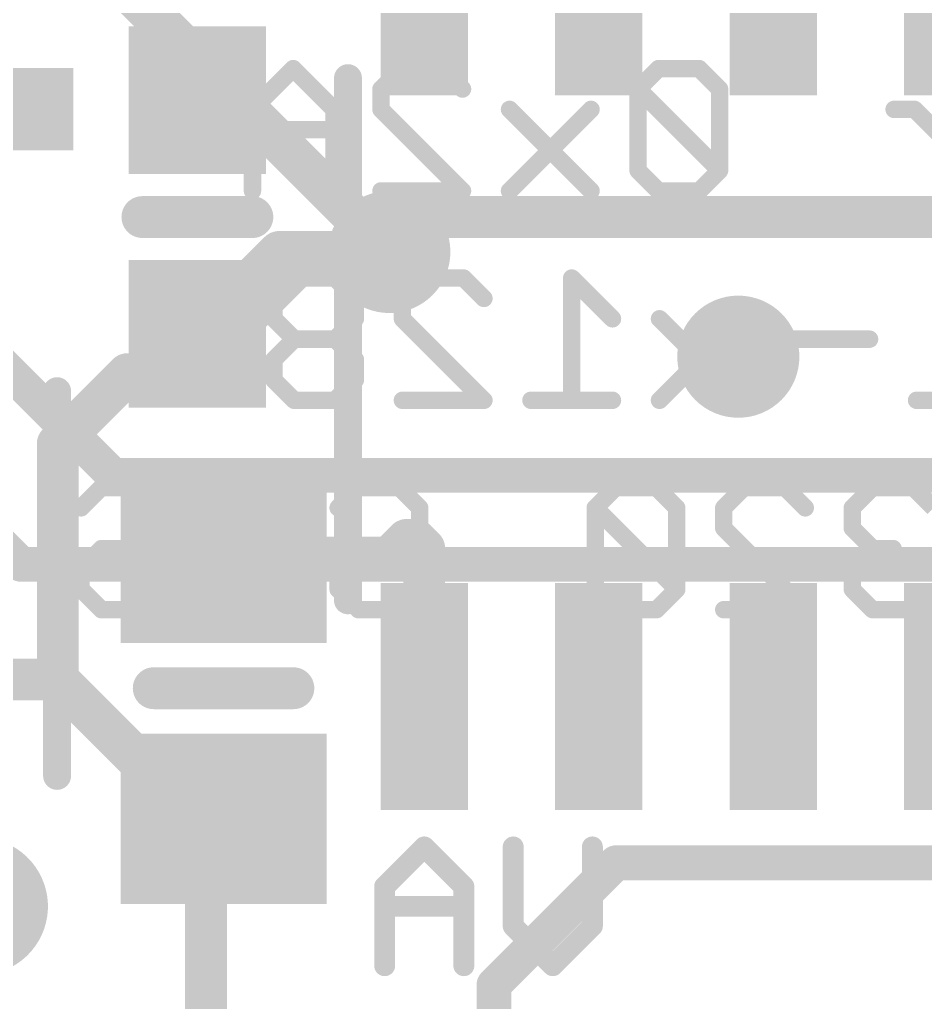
# Model space of a CAD drawing. Extents: x -9.1 to 30.1, y -12.8 to 22.4.
# Drawn here: x 0.29 to 6.89, y -0.7 to 6.45 of the extents above; entities that cross this region are included whole.
import ezdxf

# ---------------------------------------------------------------- set-up
doc = ezdxf.new("R2010")
doc.units = 0
for name, color, linetype in [('1', 12, 'CONTINUOUS'), ('16', 5, 'CONTINUOUS'), ('18', 110, 'CONTINUOUS'), ('21', 40, 'CONTINUOUS'), ('22', 6, 'CONTINUOUS')]:
    doc.layers.add(name, color=color, linetype=linetype)

# ---------------------------------------------------------------- blocks, each defined once
blk = doc.blocks.new('RECT')
blk.add_solid([(-0.5, -0.5), (0.5, -0.5), (-0.5, 0.5), (0.5, 0.5)])
blk = doc.blocks.new('PIE')
at = {"const_width": 0.5}
blk.add_lwpolyline([(0, -0.25, 1), (0, 0.25, 1), (0, -0.25)], format="xyb", dxfattribs=at)
blk = doc.blocks.new('ROUNDV')
at = {"const_width": 0.5}
blk.add_lwpolyline([(0, -0.25, 1), (0, 0.25, 1), (0, -0.25)], format="xyb", dxfattribs=at)

msp = doc.modelspace()

# ---------------------------------------------------------------- linework, layer by layer
at = {"layer": '1', "const_width": 0.3048}
for points in [[(2.4155, 4.7625), (1.5265, 3.8735)], [(2.1835, 4.7625), (1.5875, 4.1665)], [(2.9845, 4.7625), (2.1835, 4.7625)], [(2.9845, 4.7625), (2.4155, 4.7625)], [(0.5715, 3.3655), (1.0795, 3.8735)], [(1.0795, 3.8735), (1.5265, 3.8735)], [(0.5715, 1.651), (0.5715, 3.3655)], [(2.982, 2.5375), (3.1115, 2.667)], [(3.1115, 2.667), (3.175, 2.667)], [(3.175, 2.667), (3.2385, 2.6035)], [(3.2385, 2.6035), (3.2385, 1.5275)], [(1.778, 2.5375), (2.982, 2.5375)], [(0.5715, 1.651), (0.118, 1.651)], [(1.6815, 0.541), (0.5715, 1.651)], [(1.778, 0.6375), (1.651, 0.5105)], [(1.778, 0.6375), (1.6815, 0.541)], [(1.651, 0.5105), (1.651, -1.143)]]:
    msp.add_lwpolyline(points, dxfattribs=at)
at = {"layer": '1', "const_width": 0.1524}
for points in [[(2.1835, 4.8387, 1), (2.1835, 4.6863)], [(2.2374, 4.7086, 1), (2.1296, 4.8164)], [(2.4155, 4.8387, 1), (2.4155, 4.6863)], [(2.4694, 4.7086, 1), (2.3616, 4.8164)], [(2.9845, 4.6863, 1), (2.9845, 4.8387)], [(2.9845, 4.6863, 1), (2.9845, 4.8387)], [(1.5336, 4.2204, 1), (1.6414, 4.1126)], [(1.0795, 3.9497, 1), (1.0795, 3.7973)], [(1.1334, 3.8196, 1), (1.0256, 3.9274)], [(1.5265, 3.7973, 1), (1.5265, 3.9497)], [(1.4726, 3.9274, 1), (1.5804, 3.8196)], [(0.6477, 3.3655, 1), (0.4953, 3.3655)], [(0.5176, 3.4194, 1), (0.6254, 3.3116)], [(3.1115, 2.7432, 1), (3.1115, 2.5908)], [(3.1654, 2.6131, 1), (3.0576, 2.7209)], [(3.2289, 2.7209, 1), (3.1211, 2.6131)], [(3.175, 2.5908, 1), (3.175, 2.7432)], [(3.3147, 2.6035, 1), (3.1623, 2.6035)], [(3.1846, 2.5496, 1), (3.2924, 2.6574)], [(1.778, 2.6137, 1), (1.778, 2.4613)], [(2.9281, 2.5914, 1), (3.0359, 2.4836)], [(2.982, 2.4613, 1), (2.982, 2.6137)], [(0.6254, 1.7049, 1), (0.5176, 1.5971)], [(0.5715, 1.5748, 1), (0.5715, 1.7272)], [(0.4953, 1.651, 1), (0.6477, 1.651)], [(3.1623, 1.5275, 1), (3.3147, 1.5275)], [(1.8319, 0.5836, 1), (1.7241, 0.6914)], [(1.8319, 0.5836, 1), (1.7241, 0.6914)], [(1.7272, 0.5105, 1), (1.5748, 0.5105)], [(1.6276, 0.5949, 1), (1.7354, 0.4871)], [(1.6276, 0.4871, 1), (1.7354, 0.5949)], [(1.5971, 0.5644, 1), (1.7049, 0.4566)]]:
    msp.add_lwpolyline(points, format="xyb", dxfattribs=at)
at = {"layer": '16'}
for points, const_width in [([(2.9845, 4.7625), (-0.0635, 7.8105)], 0.3048), ([(3.2385, 5.0165), (2.9845, 4.7625)], 0.3048), ([(9.525, 5.0165), (3.2385, 5.0165)], 0.3048), ([(0.9745, 3.1369), (-0.1605, 4.2719)], 0.254), ([(-1.0795, 3.8735), (0.3048, 2.4892)], 0.254), ([(7.5565, 3.1369), (0.9745, 3.1369)], 0.254), ([(0.3048, 2.4892), (8.5852, 2.4892)], 0.254), ([(3.7465, -0.5715), (4.6355, 0.3175)], 0.254), ([(4.6355, 0.3175), (9.9695, 0.3175)], 0.254), ([(3.7465, -1.5875), (3.7465, -0.5715)], 0.254)]:
    msp.add_lwpolyline(points, dxfattribs=dict(at, const_width=const_width))
for points, const_width in [([(3.2385, 5.0927, 1), (3.2385, 4.9403)], 0.1524), ([(3.2924, 4.9626, 1), (3.1846, 5.0704)], 0.1524), ([(2.9306, 4.8164, 1), (3.0384, 4.7086)], 0.1524), ([(2.9306, 4.7086, 1), (3.0384, 4.8164)], 0.1524), ([(0.9745, 3.2004, 1), (0.9745, 3.0734)], 0.127), ([(0.9296, 3.092, 1), (1.0194, 3.1818)], 0.127), ([(0.3048, 2.5527, 1), (0.3048, 2.4257)], 0.127), ([(0.2599, 2.4443, 1), (0.3497, 2.5341)], 0.127), ([(4.6355, 0.381, 1), (4.6355, 0.254)], 0.127), ([(4.6804, 0.2726, 1), (4.5906, 0.3624)], 0.127), ([(3.81, -0.5715, 1), (3.683, -0.5715)], 0.127), ([(3.7016, -0.5266, 1), (3.7914, -0.6164)], 0.127)]:
    msp.add_lwpolyline(points, format="xyb", dxfattribs=dict(at, const_width=const_width))
at = {"layer": '21'}
for points, const_width in [([(2.6835, 2.2275), (2.6835, 6.0275)], 0.2032), ([(1.1875, 5.0165), (1.9875, 5.0165)], 0.3048), ([(0.5665, 3.7495), (0.5665, 0.9495)], 0.2032), ([(1.27, 1.5875), (2.286, 1.5875)], 0.3048), ([(2.9507, 0.1444), (3.2388, 0.4325)], 0.1524), ([(3.2388, 0.4325), (3.5269, 0.1444)], 0.1524), ([(3.8862, 0.4325), (3.8862, -0.1437)], 0.1524), ([(4.4624, -0.1437), (4.4624, 0.4325)], 0.1524), ([(2.9507, -0.4318), (2.9507, 0.1444)], 0.1524), ([(3.5269, 0.1444), (3.5269, -0.4318)], 0.1524), ([(2.9507, 0.0004), (3.5269, 0.0004)], 0.1524), ([(3.8862, -0.1437), (4.1743, -0.4318)], 0.1524), ([(4.1743, -0.4318), (4.4624, -0.1437)], 0.1524)]:
    msp.add_lwpolyline(points, dxfattribs=dict(at, const_width=const_width))
for points, const_width in [([(2.7343, 6.0275, 1), (2.6327, 6.0275)], 0.1016), ([(1.1875, 5.0927, 1), (1.1875, 4.9403)], 0.1524), ([(1.9875, 4.9403, 1), (1.9875, 5.0927)], 0.1524), ([(0.6173, 3.7495, 1), (0.5157, 3.7495)], 0.1016), ([(2.6327, 2.2275, 1), (2.7343, 2.2275)], 0.1016), ([(1.27, 1.6637, 1), (1.27, 1.5113)], 0.1524), ([(2.286, 1.5113, 1), (2.286, 1.6637)], 0.1524), ([(0.5157, 0.9495, 1), (0.6173, 0.9495)], 0.1016), ([(3.2657, 0.4595, 1), (3.2119, 0.4056)], 0.0762), ([(3.2657, 0.4056, 1), (3.2119, 0.4595)], 0.0762), ([(3.9243, 0.4325, 1), (3.8481, 0.4325)], 0.0762), ([(4.5005, 0.4325, 1), (4.4243, 0.4325)], 0.0762), ([(2.9888, 0.1444, 1), (2.9126, 0.1444)], 0.0762), ([(3.565, 0.1444, 1), (3.4888, 0.1444)], 0.0762), ([(2.9237, 0.1714, 1), (2.9776, 0.1175)], 0.0762), ([(3.5, 0.1175, 1), (3.5538, 0.1714)], 0.0762), ([(2.9507, 0.0385, 1), (2.9507, -0.0377)], 0.0762), ([(3.5269, -0.0377, 1), (3.5269, 0.0385)], 0.0762), ([(3.9131, -0.1167, 1), (3.8593, -0.1706)], 0.0762), ([(4.4894, -0.1706, 1), (4.4355, -0.1167)], 0.0762), ([(3.8481, -0.1437, 1), (3.9243, -0.1437)], 0.0762), ([(4.4243, -0.1437, 1), (4.5005, -0.1437)], 0.0762), ([(2.9126, -0.4318, 1), (2.9888, -0.4318)], 0.0762), ([(3.4888, -0.4318, 1), (3.565, -0.4318)], 0.0762), ([(4.1474, -0.4049, 1), (4.2013, -0.4587)], 0.0762), ([(4.1474, -0.4587, 1), (4.2013, -0.4049)], 0.0762)]:
    msp.add_lwpolyline(points, format="xyb", dxfattribs=dict(at, const_width=const_width))
at = {"layer": '22', "const_width": 0.127}
for points in [[(2.285, 6.0968), (1.9884, 5.8002)], [(2.5815, 5.8002), (2.285, 6.0968)], [(2.9239, 5.9485), (3.0722, 6.0968)], [(3.0722, 6.0968), (3.3688, 6.0968)], [(3.3688, 6.0968), (3.5171, 5.9485)], [(4.9432, 6.0968), (4.7949, 5.9485)], [(5.2398, 6.0968), (4.9432, 6.0968)], [(5.3881, 5.9485), (5.2398, 6.0968)], [(2.9239, 5.8002), (2.9239, 5.9485)], [(4.7949, 5.9485), (4.7949, 5.3553)], [(5.3881, 5.3553), (4.7949, 5.9485)], [(5.3881, 5.3553), (5.3881, 5.9485)], [(1.9884, 5.8002), (1.9884, 5.207)], [(2.5815, 5.207), (2.5815, 5.8002)], [(3.5171, 5.207), (2.9239, 5.8002)], [(4.4526, 5.8002), (3.8594, 5.207)], [(4.4526, 5.207), (3.8594, 5.8002)], [(6.8066, 5.8002), (6.6583, 5.8002)], [(7.1032, 5.5036), (6.8066, 5.8002)], [(2.5815, 5.6519), (1.9884, 5.6519)], [(4.7949, 5.3553), (4.9432, 5.207)], [(5.2398, 5.207), (5.3881, 5.3553)], [(2.9239, 5.207), (3.5171, 5.207)], [(4.9432, 5.207), (5.2398, 5.207)], [(2.2926, 4.5728), (2.1443, 4.4245)], [(2.5892, 4.5728), (2.2926, 4.5728)], [(2.7375, 4.4245), (2.5892, 4.5728)], [(3.0798, 4.4245), (3.2281, 4.5728)], [(3.2281, 4.5728), (3.5247, 4.5728)], [(3.5247, 4.5728), (3.673, 4.4245)], [(4.6085, 4.2762), (4.3119, 4.5728)], [(4.3119, 4.5728), (4.3119, 3.683)], [(2.1443, 4.4245), (2.1443, 4.2762)], [(2.7375, 4.2762), (2.7375, 4.4245)], [(3.0798, 4.2762), (3.0798, 4.4245)], [(2.1443, 4.2762), (2.2926, 4.1279)], [(2.5892, 4.1279), (2.7375, 4.2762)], [(3.673, 3.683), (3.0798, 4.2762)], [(5.544, 4.2762), (4.9508, 3.683)], [(5.544, 3.683), (4.9508, 4.2762)], [(2.2926, 4.1279), (2.1443, 3.9796)], [(2.5892, 4.1279), (2.2926, 4.1279)], [(2.7375, 3.9796), (2.5892, 4.1279)], [(6.4795, 4.1279), (5.8864, 4.1279)], [(2.1443, 3.9796), (2.1443, 3.8313)], [(2.7375, 3.8313), (2.7375, 3.9796)], [(2.1443, 3.8313), (2.2926, 3.683)], [(2.5892, 3.683), (2.7375, 3.8313)], [(2.2926, 3.683), (2.5892, 3.683)], [(3.0798, 3.683), (3.673, 3.683)], [(4.6085, 3.683), (4.0153, 3.683)], [(7.415, 3.683), (6.8219, 3.683)], [(0.741, 2.9005), (0.8893, 3.0488)], [(0.8893, 3.0488), (1.1859, 3.0488)], [(1.1859, 3.0488), (1.3342, 2.9005)], [(1.8248, 3.0488), (1.6765, 2.9005)], [(2.2697, 3.0488), (1.8248, 3.0488)], [(2.2697, 2.159), (2.2697, 3.0488)], [(2.612, 2.9005), (2.7603, 3.0488)], [(2.7603, 3.0488), (3.0569, 3.0488)], [(3.0569, 3.0488), (3.2052, 2.9005)], [(4.6314, 3.0488), (4.4831, 2.9005)], [(4.928, 3.0488), (4.6314, 3.0488)], [(5.0762, 2.9005), (4.928, 3.0488)], [(5.4186, 2.9005), (5.5669, 3.0488)], [(5.5669, 3.0488), (5.8635, 3.0488)], [(5.8635, 3.0488), (6.0118, 2.9005)], [(6.5024, 3.0488), (6.3541, 2.9005)], [(6.799, 3.0488), (6.5024, 3.0488)], [(6.9473, 2.9005), (6.799, 3.0488)], [(1.3342, 2.9005), (1.3342, 2.7522)], [(1.6765, 2.9005), (1.6765, 2.6039)], [(3.2052, 2.9005), (3.2052, 2.7522)], [(4.4831, 2.9005), (4.4831, 2.3073)], [(5.0762, 2.3073), (4.4831, 2.9005)], [(5.0762, 2.3073), (5.0762, 2.9005)], [(5.4186, 2.7522), (5.4186, 2.9005)], [(6.3541, 2.9005), (6.3541, 2.7522)], [(1.3342, 2.7522), (1.1859, 2.6039)], [(3.2052, 2.7522), (3.0569, 2.6039)], [(6.0118, 2.159), (5.4186, 2.7522)], [(6.3541, 2.7522), (6.5024, 2.6039)], [(0.8893, 2.6039), (0.741, 2.4556)], [(1.1859, 2.6039), (0.8893, 2.6039)], [(1.6765, 2.6039), (1.8248, 2.4556)], [(2.7603, 2.6039), (2.612, 2.4556)], [(3.0569, 2.6039), (2.7603, 2.6039)], [(6.5024, 2.6039), (6.3541, 2.4556)], [(6.5024, 2.6039), (6.6507, 2.6039)], [(0.741, 2.4556), (0.741, 2.3073)], [(1.8248, 2.4556), (2.2697, 2.4556)], [(2.612, 2.4556), (2.612, 2.3073)], [(6.3541, 2.4556), (6.3541, 2.3073)], [(0.741, 2.3073), (0.8893, 2.159)], [(1.1859, 2.159), (1.3342, 2.3073)], [(2.612, 2.3073), (2.7603, 2.159)], [(3.0569, 2.159), (3.2052, 2.3073)], [(4.4831, 2.3073), (4.6314, 2.159)], [(4.928, 2.159), (5.0762, 2.3073)], [(6.3541, 2.3073), (6.5024, 2.159)], [(6.799, 2.159), (6.9473, 2.3073)], [(0.8893, 2.159), (1.1859, 2.159)], [(2.7603, 2.159), (3.0569, 2.159)], [(4.6314, 2.159), (4.928, 2.159)], [(5.4186, 2.159), (6.0118, 2.159)], [(6.5024, 2.159), (6.799, 2.159)]]:
    msp.add_lwpolyline(points, dxfattribs=at)
at = {"layer": '22', "const_width": 0.0635}
for points in [[(2.3074, 6.1192, 1), (2.2625, 6.0743)], [(2.3074, 6.0743, 1), (2.2625, 6.1192)], [(3.0722, 6.1285, 1), (3.0722, 6.065)], [(3.0946, 6.0743, 1), (3.0497, 6.1192)], [(3.3912, 6.1192, 1), (3.3463, 6.0743)], [(3.3688, 6.065, 1), (3.3688, 6.1285)], [(4.9432, 6.1285, 1), (4.9432, 6.065)], [(4.9657, 6.0743, 1), (4.9208, 6.1192)], [(5.2623, 6.1192, 1), (5.2173, 6.0743)], [(5.2398, 6.065, 1), (5.2398, 6.1285)], [(2.9556, 5.9485, 1), (2.8921, 5.9485)], [(4.8267, 5.9485, 1), (4.7632, 5.9485)], [(4.8174, 5.9709, 1), (4.7725, 5.926)], [(5.4198, 5.9485, 1), (5.3563, 5.9485)], [(2.9014, 5.9709, 1), (2.9463, 5.926)], [(3.4946, 5.926, 1), (3.5395, 5.9709)], [(4.7725, 5.9709, 1), (4.8174, 5.926)], [(5.3656, 5.926, 1), (5.4105, 5.9709)], [(2.0201, 5.8002, 1), (1.9566, 5.8002)], [(1.9659, 5.8226, 1), (2.0108, 5.7777)], [(2.6133, 5.8002, 1), (2.5498, 5.8002)], [(2.5591, 5.7777, 1), (2.604, 5.8226)], [(2.8921, 5.8002, 1), (2.9556, 5.8002)], [(2.9463, 5.8226, 1), (2.9014, 5.7777)], [(3.8819, 5.8226, 1), (3.8369, 5.7777)], [(4.475, 5.7777, 1), (4.4301, 5.8226)], [(6.6583, 5.8319, 1), (6.6583, 5.7684)], [(6.8291, 5.8226, 1), (6.7842, 5.7777)], [(6.8066, 5.7684, 1), (6.8066, 5.8319)], [(1.9884, 5.6836, 1), (1.9884, 5.6201)], [(2.5815, 5.6201, 1), (2.5815, 5.6836)], [(4.8174, 5.3777, 1), (4.7725, 5.3328)], [(4.7632, 5.3553, 1), (4.8267, 5.3553)], [(5.3563, 5.3553, 1), (5.4198, 5.3553)], [(5.4105, 5.3328, 1), (5.3656, 5.3777)], [(5.3656, 5.3328, 1), (5.4105, 5.3777)], [(1.9566, 5.207, 1), (2.0201, 5.207)], [(2.5498, 5.207, 1), (2.6133, 5.207)], [(2.9239, 5.2387, 1), (2.9239, 5.1753)], [(3.4946, 5.1845, 1), (3.5395, 5.2295)], [(3.5171, 5.1753, 1), (3.5171, 5.2387)], [(3.8369, 5.2295, 1), (3.8819, 5.1845)], [(4.4301, 5.1845, 1), (4.475, 5.2295)], [(4.9432, 5.2387, 1), (4.9432, 5.1753)], [(4.9208, 5.1845, 1), (4.9657, 5.2295)], [(5.2173, 5.2295, 1), (5.2623, 5.1845)], [(5.2398, 5.1753, 1), (5.2398, 5.2387)], [(2.2926, 4.6045, 1), (2.2926, 4.541)], [(2.315, 4.5503, 1), (2.2701, 4.5952)], [(2.6116, 4.5952, 1), (2.5667, 4.5503)], [(2.5892, 4.541, 1), (2.5892, 4.6045)], [(3.2281, 4.6045, 1), (3.2281, 4.541)], [(3.2505, 4.5503, 1), (3.2056, 4.5952)], [(3.5471, 4.5952, 1), (3.5022, 4.5503)], [(3.5247, 4.541, 1), (3.5247, 4.6045)], [(4.3437, 4.5728, 1), (4.2802, 4.5728)], [(4.3344, 4.5952, 1), (4.2895, 4.5503)], [(2.176, 4.4245, 1), (2.1125, 4.4245)], [(2.1218, 4.4469, 1), (2.1667, 4.402)], [(2.7692, 4.4245, 1), (2.7057, 4.4245)], [(2.715, 4.402, 1), (2.7599, 4.4469)], [(3.1116, 4.4245, 1), (3.048, 4.4245)], [(3.0573, 4.4469, 1), (3.1023, 4.402)], [(3.6505, 4.402, 1), (3.6954, 4.4469)], [(2.1125, 4.2762, 1), (2.176, 4.2762)], [(2.1667, 4.2986, 1), (2.1218, 4.2537)], [(2.7057, 4.2762, 1), (2.7692, 4.2762)], [(2.7599, 4.2537, 1), (2.715, 4.2986)], [(3.048, 4.2762, 1), (3.1116, 4.2762)], [(3.1023, 4.2986, 1), (3.0573, 4.2537)], [(4.586, 4.2537, 1), (4.6309, 4.2986)], [(4.9733, 4.2986, 1), (4.9284, 4.2537)], [(5.5665, 4.2537, 1), (5.5216, 4.2986)], [(2.2926, 4.1596, 1), (2.2926, 4.0961)], [(2.315, 4.1054, 1), (2.2701, 4.1503)], [(2.2701, 4.1054, 1), (2.315, 4.1503)], [(2.6116, 4.1503, 1), (2.5667, 4.1054)], [(2.5667, 4.1503, 1), (2.6116, 4.1054)], [(2.5892, 4.0961, 1), (2.5892, 4.1596)], [(5.8864, 4.1596, 1), (5.8864, 4.0961)], [(6.4795, 4.0961, 1), (6.4795, 4.1596)], [(2.176, 3.9796, 1), (2.1125, 3.9796)], [(2.1218, 4.002, 1), (2.1667, 3.9571)], [(2.7692, 3.9796, 1), (2.7057, 3.9796)], [(2.715, 3.9571, 1), (2.7599, 4.002)], [(2.1125, 3.8313, 1), (2.176, 3.8313)], [(2.1667, 3.8537, 1), (2.1218, 3.8088)], [(2.7057, 3.8313, 1), (2.7692, 3.8313)], [(2.7599, 3.8088, 1), (2.715, 3.8537)], [(2.2926, 3.7148, 1), (2.2926, 3.6513)], [(2.2701, 3.6605, 1), (2.315, 3.7055)], [(2.5667, 3.7055, 1), (2.6116, 3.6605)], [(2.5892, 3.6513, 1), (2.5892, 3.7148)], [(3.0798, 3.7148, 1), (3.0798, 3.6513)], [(3.6505, 3.6605, 1), (3.6954, 3.7055)], [(3.673, 3.6513, 1), (3.673, 3.7148)], [(4.0153, 3.7148, 1), (4.0153, 3.6513)], [(4.6085, 3.6513, 1), (4.6085, 3.7148)], [(4.9284, 3.7055, 1), (4.9733, 3.6605)], [(5.5216, 3.6605, 1), (5.5665, 3.7055)], [(6.8219, 3.7148, 1), (6.8219, 3.6513)], [(4.2802, 3.683, 1), (4.3437, 3.683)], [(0.8893, 3.0805, 1), (0.8893, 3.017)], [(0.9117, 3.0263, 1), (0.8668, 3.0712)], [(1.2083, 3.0712, 1), (1.1634, 3.0263)], [(1.1859, 3.017, 1), (1.1859, 3.0805)], [(1.8248, 3.0805, 1), (1.8248, 3.017)], [(1.8473, 3.0263, 1), (1.8024, 3.0712)], [(2.3014, 3.0488, 1), (2.2379, 3.0488)], [(2.2697, 3.017, 1), (2.2697, 3.0805)], [(2.7603, 3.0805, 1), (2.7603, 3.017)], [(2.7828, 3.0263, 1), (2.7379, 3.0712)], [(3.0794, 3.0712, 1), (3.0345, 3.0263)], [(3.0569, 3.017, 1), (3.0569, 3.0805)], [(4.6314, 3.0805, 1), (4.6314, 3.017)], [(4.6538, 3.0263, 1), (4.6089, 3.0712)], [(4.9504, 3.0712, 1), (4.9055, 3.0263)], [(4.928, 3.017, 1), (4.928, 3.0805)], [(5.5669, 3.0805, 1), (5.5669, 3.017)], [(5.5893, 3.0263, 1), (5.5444, 3.0712)], [(5.8859, 3.0712, 1), (5.841, 3.0263)], [(5.8635, 3.017, 1), (5.8635, 3.0805)], [(6.5024, 3.0805, 1), (6.5024, 3.017)], [(6.5249, 3.0263, 1), (6.48, 3.0712)], [(6.8214, 3.0712, 1), (6.7765, 3.0263)], [(6.799, 3.017, 1), (6.799, 3.0805)], [(0.7186, 2.9229, 1), (0.7635, 2.878)], [(1.3659, 2.9005, 1), (1.3024, 2.9005)], [(1.3117, 2.878, 1), (1.3566, 2.9229)], [(1.7083, 2.9005, 1), (1.6448, 2.9005)], [(1.6541, 2.9229, 1), (1.699, 2.878)], [(2.5896, 2.9229, 1), (2.6345, 2.878)], [(3.237, 2.9005, 1), (3.1735, 2.9005)], [(3.1828, 2.878, 1), (3.2277, 2.9229)], [(4.5148, 2.9005, 1), (4.4513, 2.9005)], [(4.5055, 2.9229, 1), (4.4606, 2.878)], [(4.4606, 2.9229, 1), (4.5055, 2.878)], [(5.108, 2.9005, 1), (5.0445, 2.9005)], [(5.0538, 2.878, 1), (5.0987, 2.9229)], [(5.4503, 2.9005, 1), (5.3868, 2.9005)], [(5.3961, 2.9229, 1), (5.441, 2.878)], [(5.9893, 2.878, 1), (6.0342, 2.9229)], [(6.3859, 2.9005, 1), (6.3224, 2.9005)], [(6.3317, 2.9229, 1), (6.3766, 2.878)], [(1.3566, 2.7297, 1), (1.3117, 2.7746)], [(3.2277, 2.7297, 1), (3.1828, 2.7746)], [(5.441, 2.7746, 1), (5.3961, 2.7297)], [(6.3766, 2.7746, 1), (6.3317, 2.7297)], [(1.3024, 2.7522, 1), (1.3659, 2.7522)], [(3.1735, 2.7522, 1), (3.237, 2.7522)], [(5.3868, 2.7522, 1), (5.4503, 2.7522)], [(6.3224, 2.7522, 1), (6.3859, 2.7522)], [(0.8893, 2.6356, 1), (0.8893, 2.5721)], [(0.9117, 2.5814, 1), (0.8668, 2.6263)], [(1.1634, 2.6263, 1), (1.2083, 2.5814)], [(1.1859, 2.5721, 1), (1.1859, 2.6356)], [(1.699, 2.6263, 1), (1.6541, 2.5814)], [(2.7603, 2.6356, 1), (2.7603, 2.5721)], [(2.7828, 2.5814, 1), (2.7379, 2.6263)], [(3.0345, 2.6263, 1), (3.0794, 2.5814)], [(3.0569, 2.5721, 1), (3.0569, 2.6356)], [(6.5024, 2.6356, 1), (6.5024, 2.5721)], [(6.5249, 2.5814, 1), (6.48, 2.6263)], [(6.48, 2.5814, 1), (6.5249, 2.6263)], [(6.6507, 2.5721, 1), (6.6507, 2.6356)], [(1.6448, 2.6039, 1), (1.7083, 2.6039)], [(0.7728, 2.4556, 1), (0.7093, 2.4556)], [(0.7186, 2.478, 1), (0.7635, 2.4331)], [(1.8248, 2.4873, 1), (1.8248, 2.4238)], [(1.8024, 2.4331, 1), (1.8473, 2.478)], [(2.2697, 2.4238, 1), (2.2697, 2.4873)], [(2.6438, 2.4556, 1), (2.5803, 2.4556)], [(2.5896, 2.478, 1), (2.6345, 2.4331)], [(6.3859, 2.4556, 1), (6.3224, 2.4556)], [(6.3317, 2.478, 1), (6.3766, 2.4331)], [(0.7635, 2.3297, 1), (0.7186, 2.2848)], [(1.3566, 2.2848, 1), (1.3117, 2.3297)], [(2.6345, 2.3297, 1), (2.5896, 2.2848)], [(3.2277, 2.2848, 1), (3.1828, 2.3297)], [(4.5055, 2.3297, 1), (4.4606, 2.2848)], [(5.0987, 2.2848, 1), (5.0538, 2.3297)], [(5.0538, 2.2848, 1), (5.0987, 2.3297)], [(6.3766, 2.3297, 1), (6.3317, 2.2848)], [(0.7093, 2.3073, 1), (0.7728, 2.3073)], [(2.5803, 2.3073, 1), (2.6438, 2.3073)], [(4.4513, 2.3073, 1), (4.5148, 2.3073)], [(5.0445, 2.3073, 1), (5.108, 2.3073)], [(6.3224, 2.3073, 1), (6.3859, 2.3073)], [(0.8893, 2.1908, 1), (0.8893, 2.1273)], [(1.1859, 2.1273, 1), (1.1859, 2.1908)], [(2.7603, 2.1908, 1), (2.7603, 2.1273)], [(3.0569, 2.1273, 1), (3.0569, 2.1908)], [(4.6314, 2.1908, 1), (4.6314, 2.1273)], [(4.928, 2.1273, 1), (4.928, 2.1908)], [(5.4186, 2.1908, 1), (5.4186, 2.1273)], [(6.0118, 2.1273, 1), (6.0118, 2.1908)], [(6.5024, 2.1908, 1), (6.5024, 2.1273)], [(6.799, 2.1273, 1), (6.799, 2.1908)], [(0.8668, 2.1365, 1), (0.9117, 2.1815)], [(1.1634, 2.1815, 1), (1.2083, 2.1365)], [(2.2379, 2.159, 1), (2.3014, 2.159)], [(2.7379, 2.1365, 1), (2.7828, 2.1815)], [(3.0345, 2.1815, 1), (3.0794, 2.1365)], [(4.6089, 2.1365, 1), (4.6538, 2.1815)], [(4.9055, 2.1815, 1), (4.9504, 2.1365)], [(5.9893, 2.1365, 1), (6.0342, 2.1815)], [(6.48, 2.1365, 1), (6.5249, 2.1815)], [(6.7765, 2.1815, 1), (6.8214, 2.1365)]]:
    msp.add_lwpolyline(points, format="xyb", dxfattribs=at)

# ---------------------------------------------------------------- block references
at = {"layer": '1'}
for p, xscale, yscale, rotation in [((3.2385, 6.7275), 0.635, 1.651, 180), ((4.5085, 6.7275), 0.635, 1.651, 180), ((5.7785, 6.7275), 0.635, 1.651, 180), ((7.0485, 6.7275), 0.635, 1.651, 180), ((1.778, 2.5375), 1.24, 1.5, 90), ((3.2385, 1.5275), 0.635, 1.651, 180), ((4.5085, 1.5275), 0.635, 1.651, 180), ((5.7785, 1.5275), 0.635, 1.651, 180), ((7.0485, 1.5275), 0.635, 1.651, 180), ((1.778, 0.6375), 1.24, 1.5, 90)]:
    msp.add_blockref('RECT', p, dxfattribs=dict(at, xscale=xscale, yscale=yscale, rotation=rotation))
at = {"layer": '1', "xscale": 1.075, "rotation": 90}
for p in [(1.5875, 5.8665), (1.5875, 4.1665)]:
    msp.add_blockref('RECT', p, dxfattribs=at)
at = {"layer": '1', "xscale": 1.55, "yscale": 0.6}
msp.add_blockref('RECT', (-0.0895, 5.8025), dxfattribs=at)
at = {"layer": '1'}
msp.add_blockref('PIE', (0, 0), dxfattribs=at)
at = {"layer": '18', "xscale": 0.889, "yscale": 0.889}
for p in [(2.9845, 4.7625), (2.9845, 4.7625), (5.5245, 4.0005), (5.5245, 4.0005)]:
    msp.add_blockref('ROUNDV', p, dxfattribs=at)

doc.saveas('drawing.dxf')
